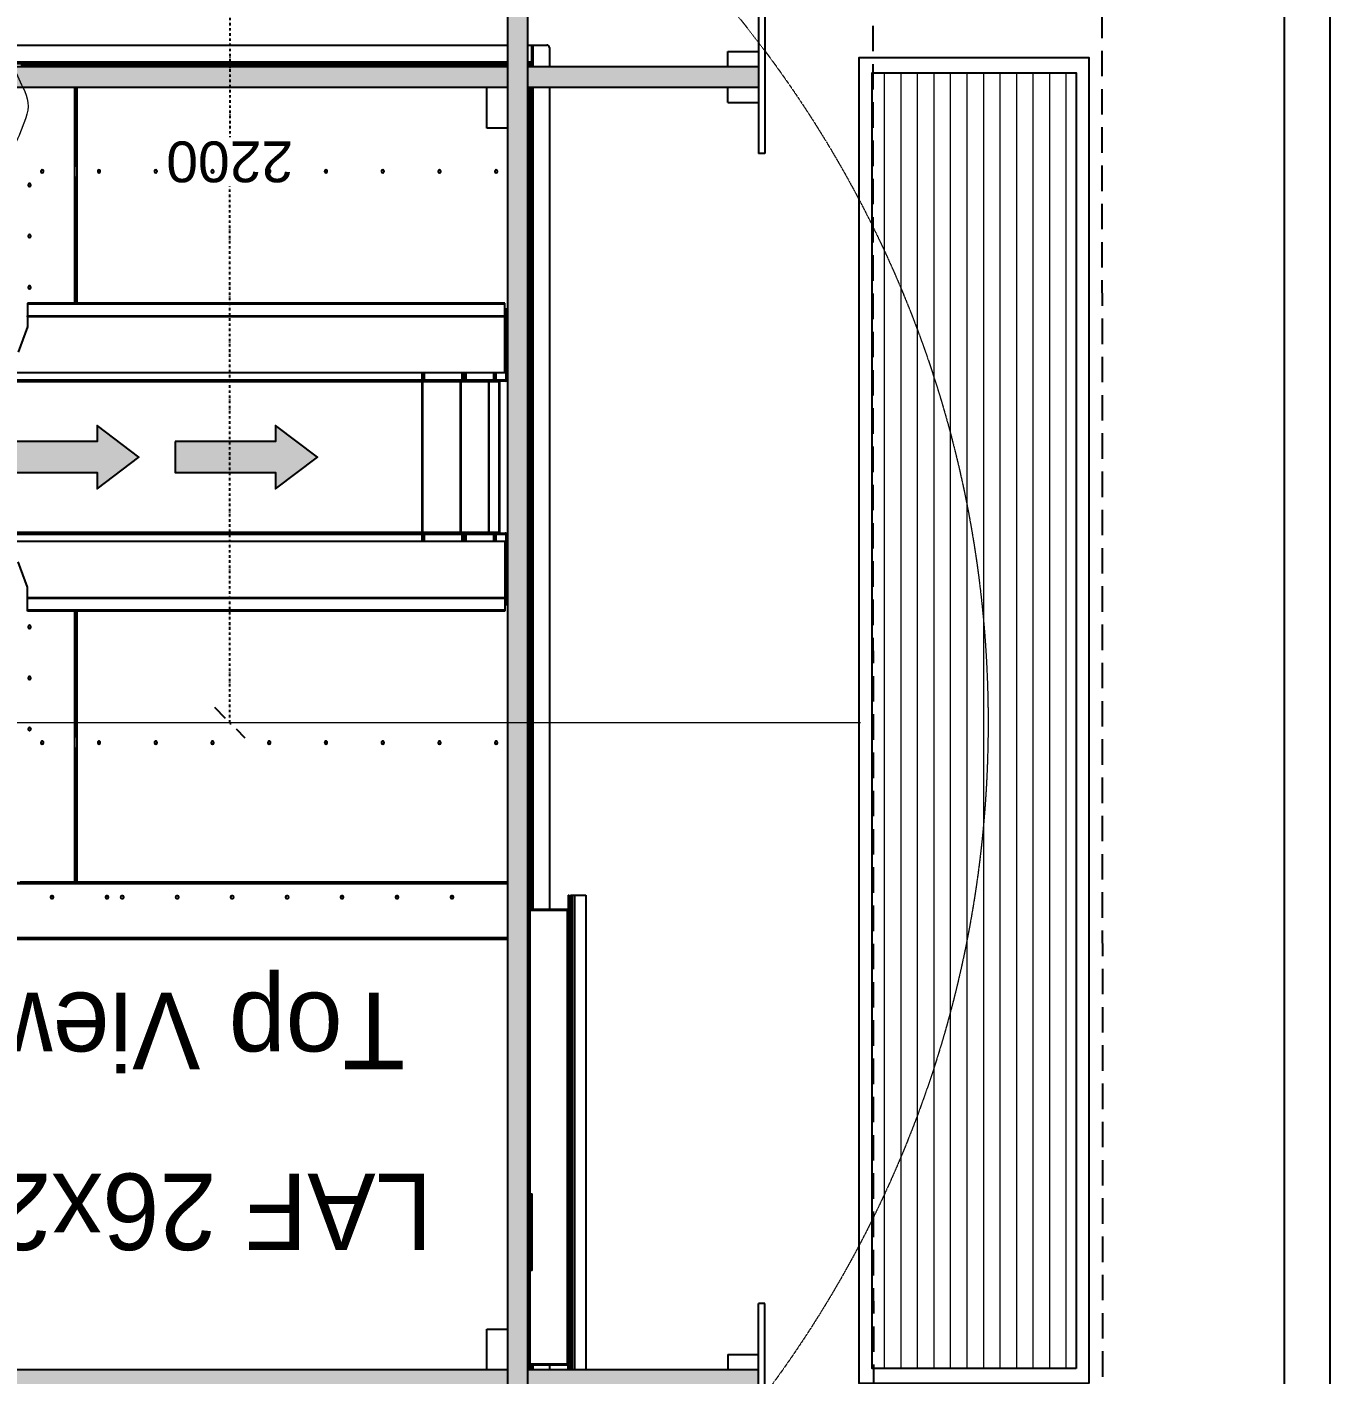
# Model space of a CAD drawing. Header units: millimetres. Extents: x 2822564 to 2991989, y -324396 to -253399.
# Drawn here: x 2863549 to 2866104, y -312256 to -309614 of the extents above; entities that cross this region are included whole.
import ezdxf

# ---------------------------------------------------------------- set-up
doc = ezdxf.new("R2010")
doc.units = ezdxf.units.MM
for name, pattern in [('12017_XPLAN_GROUND$0$HIDDEN', [0.375, 0.25, -0.125]), ('DASHDOT', [1, 0.5, -0.25, 0, -0.25]), ('HIDDEN', [0.375, 0.25, -0.125])]:
    doc.linetypes.add(name, pattern=pattern)
for name, color, linetype, lineweight in [("'new furniture'", 252, 'Continuous', 9), ('ARCHMED-Fur-S', 8, 'Continuous', 9), ('Coustomiz Panel', 160, 'Continuous', 15), ('KATCHIN', 253, '12017_XPLAN_GROUND$0$HIDDEN', 5)]:
    doc.layers.add(name, color=color, linetype=linetype, lineweight=lineweight)
for name, color, linetype in [('AX', 1, 'DASHDOT'), ('CANAL', 2, 'HIDDEN'), ('LAF Detail', 7, 'Continuous'), ('modular obj', 210, 'Continuous'), ('Runner', 30, 'Continuous')]:
    doc.layers.add(name, color=color, linetype=linetype)
doc.styles.add('Annotative', font='arial.ttf')
doc.dimstyles.new('RUNNER saghf', dxfattribs={"dimtxt": 150, "dimasz": 60, "dimexe": 0.18, "dimexo": 0.0625, "dimgap": 0.09, "dimtad": 0, "dimtih": 1, "dimtoh": 1, "dimdec": 4, "dimzin": 0, "dimdsep": 46, "dimtxsty": 'Annotative', "dimblk": 'OBLIQUE', "dimcen": 0.09, "dimclrd": 140, "dimclre": 140, "dimclrt": 230, "dimazin": 0, "dimtfac": 1, "dimtdec": 4, "dimtofl": 0, "dimtmove": 0, "dimatfit": 3, "dimldrblk": 'OBLIQUE', "dimfxl": 1, "dimtolj": 1, "dimtzin": 0, "dimarcsym": 0})

# ---------------------------------------------------------------- blocks, each defined once
blk = doc.blocks.new('N_1210DE-00037-200612191001')
at = {"layer": 'ARCHMED-Fur-S'}
blk.add_line((0.56, 10.85), (0.12, 10.86), dxfattribs=at)
for centre, radius, start, end in [((-9.85, 59.08), 7.79, 101.9043, 136.252), ((-10.67, 64.95), 1.92, 66.212, 114.3796), ((-10.64, 66.08), 1.45, 271.6832, 319.5394), ((-10.3, 65.8), 1, 319.5394, 66.212), ((10.29, 41.23), 34.7, 137.9547, 153.7324), ((-9.89, 59.31), 5.16, 123.5441, 158.4924), ((-9.82, 60.25), 4.46, 100.0254, 130.959), ((-13.76, 60.84), 1, 158.4924, 300.2335), ((-11.16, 56.38), 4.16, 81.4663, 120.2335), ((-10.6, 59.97), 0.53, 337.3304, 83.8286), ((22.44, 61.01), 2.46, 172.9064, 179.7885), ((20.98, 61.02), 1, 179.7885, 240.1179), ((20.99, 61.19), 1, 88.7649, 172.9064), ((15.9, 52.17), 9.2, 5.6872, 60.1179), ((20.93, 58.37), 3.83, 48.8504, 88.7649), ((15.57, 51.39), 12.62, 31.5407, 51.3588), ((63.83, -126.76), 200.09, 112.0809, 113.3241), ((-12.61, 61.36), 2.96, 294.2322, 327.4407), ((2.29, 47.61), 26.18, 12.3938, 23.3615), ((552.98, -349.48), 702.96, 144.71444, 145.42156), ((-13.63, 53.71), 3.72, 118.4203, 169.8089), ((20.8, 55.34), 0.5, 77.6201, 181.3356), ((22.11, 55.37), 1.81, 181.3356, 206.5549), ((20.59, 54.36), 1.5, 23.7398, 77.6201), ((-223.28, 135.68), 221.46, 336.5542, 338.4609), ((-14.18, 41.21), 37.15, 16.4234, 21.0597), ((28.57, 58.72), 7.6, 209.656, 231.7851), ((24.37, 53.22), 0.694, 222.7695, 348.1684), ((51.06, 56.24), 23.4, 187.3964, 196.3415), ((25.7, 53.45), 4.59, 202.1614, 230.2305), ((10.05, 25.54), 43.1, 146.268, 165.4558), ((-3.61, 29.73), 33.22, 34.7863, 37.4268), ((15.46, 42.98), 10, 17.0104, 34.7863), ((38.21, 52.47), 10, 196.3415, 212.0165), ((190.55, -13.65), 219.37, 163.7977, 165.4765), ((-4.69, 36.81), 31.08, 11.5595, 17.0104), ((67.61, 70.86), 44.68, 212.0165, 218.6395), ((-29.75, 44.02), 8.38, 303.8854, 341.4998), ((63.29, 51.92), 38.58, 193.3085, 204.2175), ((-9.28, 11.98), 52.18, 24.591, 36.4206), ((-21.99, 33.85), 10, 165.4558, 176.0959), ((-39.41, 24.4), 19.95, 352.275, 41.2889), ((51.58, 42.59), 24.35, 195.4626, 204.4715), ((-5.76, 32.74), 26.27, 176.0959, 197.8391), ((32.68, 31), 6.11, 334.3085, 26.1285), ((3.86, 23.34), 11.37, 135.2449, 152.1788), ((-0.66, 27.83), 5, 91.3626, 135.2449), ((0.88, -36.92), 69.77, 89.9546, 91.3626), ((-2.66, -36.83), 69.73, 85.6517, 87.0449), ((2.25, 27.71), 5, 41.608, 85.6517), ((32.89, 32.82), 3.49, 185.2074, 247.9309), ((-2.48, 23.51), 11.33, 24.8185, 41.608), ((37.63, 16.36), 16.59, 117.7831, 167.2267), ((2.34, 23), 10.23, 146.4549, 163.7939), ((-0.98, 23.08), 10.19, 13.2251, 30.564), ((261.41, -48.14), 235.96, 161.085, 163.3053), ((0.96, 29.39), 32.07, 188.412, 220.503), ((8.22, 22.56), 16.05, 168.1544, 178.1606), ((-6.87, 22.95), 16.01, 358.8402, 8.8464), ((-11.96, 6.9), 16.7, 75.6507, 117.3916), ((78.58, 19.85), 86.46, 177.8638, 179.4247), ((-77.32, 23.93), 86.46, 357.5755, 359.1362), ((12.41, 6.7), 16.26, 59.3154, 101.6171), ((2.12, 20.62), 10, 179.4247, 215.5949), ((-0.93, 20.7), 10, 321.4049, 357.5755), ((18.42, 17.36), 4.03, 41.3263, 55.482), ((25.82, 22.52), 10, 332.2681, 343.3053), ((-5.25, 38.85), 45.1, 313.9831, 332.2681), ((-70.28, -31.21), 79.04, 34.1299, 35.5949), ((68.66, -34.85), 79.04, 141.4049, 143.1618), ((-0.72, 15.94), 5, 214.1299, 259.4252), ((2.15, 15.07), 4.12, 284.5708, 322.1938), ((0.2, 20.83), 9.97, 259.4252, 269.5695), ((1.01, 20.81), 9.97, 267.4282, 282.6328), ((-5.99, 23.85), 23.2, 221.2473, 263.4196), ((19.12, 13.59), 10, 296.9913, 313.9831), ((4.91, 41.51), 41.32, 275.2234, 296.9913), ((1.82, 69.72), 69.71, 261.3637, 275.6363)]:
    blk.add_arc(centre, radius, start, end, dxfattribs=at)
blk = doc.blocks.new('_Oblique')
at = {"color": 0, "linetype": 'ByBlock', "lineweight": -2}
blk.add_line((-0.5, -0.5), (0.5, 0.5), dxfattribs=at)
blk = doc.blocks.new('*D21')
at = {"color": 140, "lineweight": -2, "ltscale": 10, "transparency": 16777216}
for p, q in [((1609924.9, -562746.7), (1609924.5, -562746.7)), ((1609924.7, -562746.7), (1609924.7, -563805.7)), ((1609924.7, -564946.7), (1609924.7, -563887.6)), ((1609924.9, -564946.7), (1609924.5, -564946.7))]:
    blk.add_line(p, q, dxfattribs=at)
at = {"layer": 'Defpoints', "color": 0, "ltscale": 10, "transparency": 16777216}
for p in [(1610637.8, -562746.7, 0), (1609924.7, -564946.7), (1610637.9, -564946.7, 0)]:
    blk.add_point(p, dxfattribs=at)
at = {"color": 140, "lineweight": -2, "ltscale": 10, "transparency": 16777216, "xscale": 60, "yscale": 60, "zscale": 60}
for p, rotation in [((1609924.7, -562746.7), 90), ((1609924.7, -564946.7), 270)]:
    blk.add_blockref('_Oblique', p, dxfattribs=dict(at, rotation=rotation))
at = {"color": 230, "ltscale": 10, "transparency": 16777216, "insert": (1609924.7, -563846.7), "char_height": 80, "attachment_point": 5, "style": 'Annotative', "bg_fill": 3, "box_fill_scale": 1.1, "bg_fill_color": 256, "bg_fill_true_color": 13158600, "bg_fill_transparency": 0}
blk.add_mtext('\\A1;2200', dxfattribs=at)
blk = doc.blocks.new('Dariche Hava')
at = {"layer": 'Coustomiz Panel', "ltscale": 10}
h = blk.add_hatch(dxfattribs=at)
h.set_pattern_fill('ANSI31', color=3, scale=10.2, angle=45)
h.paths.add_polyline_path([(2099493.3, -346374.7), (2099093.3, -346374.7), (2099093.3, -348914.7), (2099493.3, -348914.7)])
at = {"layer": 'modular obj', "color": 240, "ltscale": 10, "true_color": 0xed1f24}
for points in [[(2099518.3, -346344.7), (2099068.3, -346344.7), (2099068.3, -348944.7), (2099518.3, -348944.7)], [(2099493.3, -346374.7), (2099093.3, -346374.7), (2099093.3, -348914.7), (2099493.3, -348914.7)]]:
    blk.add_lwpolyline(points, close=True, dxfattribs=at)
blk = doc.blocks.new('LAF')
at = {"ltscale": 10}
h = blk.add_hatch(color=150, dxfattribs=at)
h.dxf.hatch_style = 1
h.paths.add_polyline_path([(-273.8, 804.9), (-273.8, 866.2), (-470.8, 866.2), (-470.8, 897.7), (-552.7, 835.6), (-470.8, 773.4), (-470.8, 804.9)])
h.paths.add_polyline_path([(76.2, 804.9), (76.2, 866.2), (-120.8, 866.2), (-120.8, 897.7), (-202.7, 835.6), (-120.8, 773.4), (-120.8, 804.9)])
h.paths.add_polyline_path([(563, -606.2), (501.8, -606.2), (501.8, -803.2), (470.3, -803.2), (532.4, -885.2), (594.5, -803.2), (563, -803.2)])
h.paths.add_polyline_path([(563, -256.2), (501.8, -256.2), (501.8, -453.2), (470.3, -453.2), (532.4, -535.2), (594.5, -453.2), (563, -453.2)])
h.paths.add_polyline_path([(1174.1, 730.8), (1174.1, 792.1), (977.1, 792.1), (977.1, 823.6), (895.2, 761.4), (977.1, 699.3), (977.1, 730.8)])
h.paths.add_polyline_path([(1611.2, 730.8), (1611.2, 792.1), (1414.2, 792.1), (1414.2, 823.6), (1332.3, 761.4), (1414.2, 699.3), (1414.2, 730.8)])
at = {"layer": 'LAF Detail'}
h = blk.add_hatch(color=1, dxfattribs=at)
h.dxf.hatch_style = 1
h.paths.add_polyline_path([(1750, 1297.5), (-1750, 1297.5), (-1750, 1257.5), (1750, 1257.5)])
h.paths.add_polyline_path([(-1257.5, 1750), (-1297.5, 1750), (-1297.5, 1297.5), (-1257.5, 1297.5)])
h.paths.add_polyline_path([(1297.5, 1750), (1257.5, 1750), (1257.5, 1297.5), (1297.5, 1297.5)])
h.paths.add_polyline_path([(1297.5, -1297.5), (1257.5, -1297.5), (1257.5, -1750), (1297.5, -1750)])
h.paths.add_polyline_path([(1750, -1257.5), (-1750, -1257.5), (-1750, -1297.5), (1750, -1297.5)])
h.paths.add_polyline_path([(-1257.5, -1297.5), (-1297.5, -1297.5), (-1297.5, -1750), (-1257.5, -1750)])
h.paths.add_polyline_path([(2764.7, 1882.3), (2614.7, 1882.3), (2614.7, 1842.3), (2068.7, 1842.3), (2068.7, 1882.3), (1918.7, 1882.3), (1918.7, 567.3), (2068.7, 567.3), (2068.7, 604.8), (2183, 604.8), (2183, 609.8), (2063, 609.8), (2063, 637.3), (2183, 637.3), (2183, 607.3), (2614.7, 607.3), (2614.7, 567.3), (2764.7, 567.3)])
h.paths.add_polyline_path([(1958.7, 1802.3), (2724.7, 1802.3), (2724.7, 913.3), (2183, 913.3), (2183, 883.3), (2063, 883.3), (2063, 913.3), (1958.7, 913.3)], flags=16)
h.paths.add_polyline_path([(1958.9, 1526.8, 1), (1964, 1526.8, 1)], flags=0)
h.paths.add_polyline_path([(1958.9, 1314.6, 1), (1964, 1314.6, 1)], flags=0)
h.paths.add_polyline_path([(2151, 1529.4), (2152, 1529.4, -1), (2152, 1524.2), (2151, 1524.2, -1)], flags=0)
h.paths.add_polyline_path([(2148.9, 1526.8, -1), (2154, 1526.8, -1)], flags=0)
h.paths.add_polyline_path([(2151, 1317.2), (2152, 1317.2, -1), (2152, 1312), (2151, 1312, -1)], flags=0)
h.paths.add_polyline_path([(2154, 1314.6, -1), (2148.9, 1314.6, -1)], flags=0)
h.paths.add_polyline_path([(2000, 1717.6), (2001.5, 1718.9, -1), (2004.9, 1715), (2003.4, 1713.7, -1)], flags=0)
h.paths.add_polyline_path([(2257.9, 1477.7), (2257.9, 1478.7, -1), (2263.1, 1478.7), (2263.1, 1477.7, -1)], flags=0)
h.paths.add_polyline_path([(2257.9, 1363.7, -1), (2263.1, 1363.7), (2263.1, 1362.7, -1), (2257.9, 1362.7)], flags=0)
h.paths.add_polyline_path([(2562.4, 1106.3), (2724.7, 1249.4), (2724.7, 1249.7), (2562.1, 1106.3)], flags=0)
h.paths.add_polyline_path([(2556.8, 1105.2), (2557, 1105.2), (2557.2, 1105.3, 0.093249)], flags=0)
h.paths.add_polyline_path([(2308.7, 1100.3), (2551.5, 1100.3), (2555.3, 1103.7), (2555.3, 1104.3, -0.414214), (2557.3, 1106.3), (2557.3, 1105.2, 0.12943), (2555.3, 1104.3), (2555.3, 1100.4), (2552.5, 1097.8), (2544.7, 1097.8), (2544.7, 1096.6), (2326.7, 1096.6), (2307.7, 1096.6, 0.414214), (2306.5, 1095.3), (2306.5, 1036.7, 0.080761), (2306.5, 1036.3), (2306.5, 1036.3), (2330.5, 914.1), (2357.5, 914.1), (2544.1, 914.1), (2544.1, 913.8), (2544.1, 913.3), (2543.7, 913.3), (2419.6, 913.8), (2366, 913.8), (2357.6, 914.1), (2357.6, 913.3), (2357.5, 913.3), (2357.5, 914.1), (2327.5, 914.1), (2303.5, 1036.3), (1958.7, 1036.3), (1958.7, 1036.9), (2303, 1036.9), (2303, 1096.6), (2326.5, 1096.6), (2326.5, 1097.8), (2308.7, 1097.8)], flags=0)
h.paths.add_polyline_path([(2305.2, 1036.7, 0.09518), (2305.4, 1035.8, 0.113938), (2303.6, 1035.9), (2305.2, 1036.1)], flags=0)
h.paths.add_polyline_path([(2257.9, 1592.7), (2257.9, 1593.7, -1), (2263.1, 1593.7), (2263.1, 1592.7, -1)], flags=0)
h.paths.add_polyline_path([(2058.1, 1768.8), (2059.6, 1770.2, -1), (2063, 1766.3), (2061.5, 1764.9, -1)], flags=0)
h.paths.add_polyline_path([(2263.1, 1248.7), (2263.1, 1247.7, -1), (2257.9, 1247.7), (2257.9, 1248.7, -1)], flags=0)
h.paths.add_polyline_path([(2444, 1411.7, 0.956183), (2444, 1429.7, -0.066402)], flags=0)
h.paths.add_polyline_path([(2426.8, 1429.7), (2427.6, 1429.7, 0.022091), (2426.8, 1429.7, 11.266721), (2426.8, 1411.7), (2427.6, 1411.7, -0.022091), (2426.8, 1411.7, -11.266721)], flags=0)
h.paths.add_polyline_path([(2426.6, 1420.7, -1), (2326.6, 1420.7, -1)], flags=0)
h.paths.add_polyline_path([(2339.5, 1461.4, -1), (2332.5, 1461.4, -1)], flags=0)
h.paths.add_polyline_path([(2338.5, 1461.4, -1), (2333.5, 1461.4, -1)], flags=0)
h.paths.add_polyline_path([(2339.5, 1380, -1), (2332.5, 1380, -1)], flags=0)
h.paths.add_polyline_path([(2338.5, 1380, -1), (2333.5, 1380, -1)], flags=0)
h.paths.add_polyline_path([(2341, 1529.4), (2342, 1529.4, -1), (2342, 1524.2), (2341, 1524.2, -1)], flags=0)
h.paths.add_polyline_path([(2344, 1526.8, -1), (2338.9, 1526.8, -1)], flags=0)
h.paths.add_polyline_path([(2257.9, 1692.7), (2257.9, 1693.7, -1), (2263.1, 1693.7), (2263.1, 1692.7, -1)], flags=0)
h.paths.add_polyline_path([(2341, 1317.2), (2342, 1317.2, -1), (2342, 1312), (2341, 1312, -1)], flags=0)
h.paths.add_polyline_path([(2344, 1314.6, -1), (2338.9, 1314.6, -1)], flags=0)
h.paths.add_polyline_path([(1948.7, 1862.3, -1), (1962.7, 1862.3, -1)], flags=16)
h.paths.add_polyline_path([(2263.1, 1133.7), (2263.1, 1132.7, -1), (2257.9, 1132.7), (2257.9, 1133.7, -1)], flags=0)
h.paths.add_polyline_path([(2420.8, 1461.4, -1), (2413.8, 1461.4, -1)], flags=0)
h.paths.add_polyline_path([(2419.8, 1461.4, -1), (2414.8, 1461.4, -1)], flags=0)
h.paths.add_polyline_path([(2420.8, 1380, -1), (2413.8, 1380, -1)], flags=0)
h.paths.add_polyline_path([(2419.8, 1380, -1), (2414.8, 1380, -1)], flags=0)
h.paths.add_polyline_path([(2257.9, 1792.7), (2257.9, 1793.7, -1), (2263.1, 1793.7), (2263.1, 1792.7, -1)], flags=0)
h.paths.add_polyline_path([(2551.5, 1100.3, 0.016832), (2552, 1099.1), (2552.1, 1099.1), (2551.9, 1099.1), (2551.9, 1099), (2552, 1099, -0.00829)], flags=0)
h.paths.add_polyline_path([(2327.4, 1109.9), (2329.4, 1109.9, -1), (2329.4, 1104.7), (2327.4, 1104.7, -1)], flags=0)
h.paths.add_polyline_path([(2490.2, 1477.7), (2490.2, 1478.7, -1), (2495.4, 1478.7), (2495.4, 1477.7, -1)], flags=0)
h.paths.add_polyline_path([(2490.2, 1363.7, -1), (2495.4, 1363.7), (2495.4, 1362.7, -1), (2490.2, 1362.7)], flags=0)
h.paths.add_polyline_path([(2394, 1109.9), (2396, 1109.9, -1), (2396, 1104.7), (2394, 1104.7, -1)], flags=0)
h.paths.add_polyline_path([(1958.7, 873.3), (2310.7, 873.3), (2310.7, 647.3), (1958.7, 647.3)], flags=16)
h.paths.add_polyline_path([(2490.2, 1592.7), (2490.2, 1593.7, -1), (2495.4, 1593.7), (2495.4, 1592.7, -1)], flags=0)
h.paths.add_polyline_path([(2490.2, 1248.7, -1), (2495.4, 1248.7), (2495.4, 1247.7, -1), (2490.2, 1247.7)], flags=0)
h.paths.add_polyline_path([(2531, 1529.4), (2532, 1529.4, -1), (2532, 1524.2), (2531, 1524.2, -1)], flags=0)
h.paths.add_polyline_path([(2534, 1526.8, -1), (2528.9, 1526.8, -1)], flags=0)
h.paths.add_polyline_path([(2531, 1317.2), (2532, 1317.2, -1), (2532, 1312), (2531, 1312, -1)], flags=0)
h.paths.add_polyline_path([(2534, 1314.6, -1), (2528.9, 1314.6, -1)], flags=0)
h.paths.add_polyline_path([(2490.2, 1692.7), (2490.2, 1693.7, -1), (2495.4, 1693.7), (2495.4, 1692.7, -1)], flags=0)
h.paths.add_polyline_path([(2460.7, 1109.9), (2462.7, 1109.9, -1), (2462.7, 1104.7), (2460.7, 1104.7, -1)], flags=0)
h.paths.add_polyline_path([(2495.4, 1133.7), (2495.4, 1132.7, -1), (2490.2, 1132.7), (2490.2, 1133.7, -1)], flags=0)
h.paths.add_polyline_path([(2490.2, 1792.7), (2490.2, 1793.7, -1), (2495.4, 1793.7), (2495.4, 1792.7, -1)], flags=0)
h.paths.add_polyline_path([(2527.4, 1109.9), (2529.4, 1109.9, -1), (2529.4, 1104.7), (2527.4, 1104.7, -1)], flags=0)
h.paths.add_polyline_path([(2322.7, 860.3), (2350.7, 860.3), (2350.7, 873.3), (2724.7, 873.3), (2724.7, 647.3), (2350.7, 647.3), (2350.7, 660.3), (2322.7, 660.3, -0.414214), (2320.7, 662.3), (2320.7, 858.3, -0.414214)], flags=16)
h.paths.add_polyline_path([(2561.8, 1122.2), (2563.3, 1123.5, -1), (2566.7, 1119.6), (2565.2, 1118.3, -1)], flags=0)
h.paths.add_polyline_path([(2353.8, 820.3), (2353.8, 860.3), (2353.7, 820.3)], flags=0)
h.paths.add_polyline_path([(2578.9, 1095.3, -1), (2573.8, 1095.3, -1)], flags=0)
h.paths.add_polyline_path([(2619.9, 1173.4), (2621.4, 1174.7, -1), (2624.8, 1170.8), (2623.3, 1169.5, -1)], flags=0)
h.paths.add_polyline_path([(2392.3, 858.8), (2392.3, 662.3), (2392.2, 661.9), (2392, 660.7), (2391.5, 660.5), (2391.7, 660.7), (2391.9, 660.9), (2392, 661.2), (2392.2, 661.6), (2392.2, 661.9), (2392.3, 662.3), (2392.3, 858.3), (2392.2, 858.7), (2392, 859.9), (2391.8, 860)], flags=0)
h.paths.add_polyline_path([(2383.4, 818.3), (2383.2, 818.3), (2383.2, 702.3), (2383.2, 701.9), (2383, 700.7), (2382.1, 700.3), (2381.9, 700.3), (2382.2, 700.4), (2382.4, 700.5), (2382.6, 700.7), (2382.8, 700.9), (2383, 701.2), (2383.1, 701.6), (2383.2, 701.9), (2383.2, 702.3), (2383.2, 818.3), (2383.2, 818.7), (2383, 819.9), (2382.8, 820)], flags=0)
h.paths.add_polyline_path([(2623.3, 1770.2), (2624.8, 1768.8, -1), (2621.4, 1764.9), (2619.9, 1766.3, -1)], flags=0)
h.paths.add_polyline_path([(2678, 1224.6), (2679.5, 1225.9, -1), (2682.9, 1222), (2681.4, 1220.7, -1)], flags=0)
h.paths.add_polyline_path([(2721, 1529.4), (2722, 1529.4, -1), (2722, 1524.2), (2721, 1524.2, -1)], flags=0)
h.paths.add_polyline_path([(2724, 1526.8, -1), (2718.9, 1526.8, -1)], flags=0)
h.paths.add_polyline_path([(2721, 1317.2), (2722, 1317.2, -1), (2722, 1312), (2721, 1312, -1)], flags=0)
h.paths.add_polyline_path([(2724, 1314.6, -1), (2718.9, 1314.6, -1)], flags=0)
h.paths.add_polyline_path([(2681.4, 1718.9), (2682.9, 1717.6, -1), (2679.5, 1713.7), (2678, 1715, -1)], flags=0)
h.paths.add_polyline_path([(2665.4, 1096), (2667.3, 1092.8, 0.483498), (2670.4, 1095.3, 0.867202)], flags=0)
h.paths.add_polyline_path([(1962.7, 587.3, -1), (1948.7, 587.3, -1)], flags=16)
h.paths.add_polyline_path([(2537.3, 819.3), (2537.3, 818.3, -1), (2532.1, 818.3), (2532.1, 819.3, -1)], flags=0)
h.paths.add_polyline_path([(2537.3, 818.8, -1), (2532.2, 818.8, -1)], flags=0)
h.paths.add_polyline_path([(2720.7, 1862.3, -1), (2734.7, 1862.3, -1)], flags=16)
h.paths.add_polyline_path([(2537.3, 761.1), (2537.3, 760.1, -1), (2532.1, 760.1), (2532.1, 761.1, -1)], flags=0)
h.paths.add_polyline_path([(2537.3, 760.6, -1), (2532.2, 760.6, -1)], flags=0)
h.paths.add_polyline_path([(2537.3, 702.8), (2537.3, 701.8, -1), (2532.1, 701.8), (2532.1, 702.8, -1)], flags=0)
h.paths.add_polyline_path([(2537.3, 702.3, -1), (2532.2, 702.3, -1)], flags=0)
h.paths.add_polyline_path([(2734.7, 587.3, -1), (2720.7, 587.3, -1)], flags=16)
h.paths.add_polyline_path([(1297.5, 1257.5), (1257.5, 1257.5), (1257.5, -1257.5), (1297.5, -1257.5)])
h.paths.add_polyline_path([(-1257.5, 1257.5), (-1297.5, 1257.5), (-1297.5, -1257.5), (-1257.5, -1257.5)])
at = {"ltscale": 10}
for points in [[(563, -256.2), (501.8, -256.2), (501.8, -453.2), (470.3, -453.2), (532.4, -535.2), (594.5, -453.2), (563, -453.2)], [(563, -606.2), (501.8, -606.2), (501.8, -803.2), (470.3, -803.2), (532.4, -885.2), (594.5, -803.2), (563, -803.2)]]:
    blk.add_lwpolyline(points, close=True, dxfattribs=at)
at = {"layer": 'LAF Detail', "color": 3, "linetype": 'Continuous', "lineweight": 25}
for p, q in [((-1257.5, -1257.5), (-1257.5, 1257.5)), ((1257.5, 1257.5), (1257.5, -1257.5)), ((1297.5, -1257.5), (1297.5, 1257.5)), ((1307.5, 610.6), (1307.5, -1257.5)), ((1340.1, 610.6), (1340.1, -1257.5)), ((-413.4, -1257.5), (-413.4, 302.6)), ((-411.4, -1257.5), (-411.4, 300.6)), ((-409.4, 302.6), (-409.4, -1257.5)), ((-304.6, -1257.5), (-304.6, 302.6)), ((-302.6, -1257.5), (-302.6, 300.6)), ((1304, -87.8), (1304, -912.2)), ((1305.1, -87.8), (1305.1, -912.2)), ((1306.4, -87.8), (1306.4, -912.2)), ((367.4, -160.5), (367.4, -1092.1)), ((381.4, -160.5), (381.4, -1090.3)), ((383.4, -160.5), (383.4, -1090.3)), ((384.4, -1241.5), (384.4, -160.5)), ((680.4, -160.5), (680.4, -1241.5)), ((681.4, -1090.3), (681.4, -160.6)), ((683.4, -1090.3), (683.4, -160.5)), ((697.4, -1092.1), (697.4, -160.5)), ((-300.6, -302.6), (-300.6, -1257.5)), ((230.4, -1252.5), (230.4, -316.7)), ((230.4, -316.7), (277, -316.7)), ((231.4, -1252.5), (231.4, -316.7)), ((232.4, -1252.5), (232.4, -316.7)), ((255.4, -316.7), (255.4, -1252.5)), ((256.4, -1252.5), (256.4, -316.7)), ((256.8, -316.7), (256.8, -1252.5)), ((277, -316.7), (326.9, -298.7)), ((787.8, -316.7), (737.8, -298.7)), ((834.4, -316.7), (787.8, -316.7)), ((808, -316.7), (808, -1252.5)), ((808.4, -1252.5), (808.4, -316.7)), ((809.4, -316.7), (809.4, -1252.5)), ((832.4, -1252.5), (832.4, -316.7)), ((833.4, -1252.5), (833.4, -316.7)), ((834.4, -1252.5), (834.4, -316.7)), ((1299.4, -304.6), (1299.4, -1257.5)), ((1300.4, -303.7), (1300.4, -1257.5)), ((1301.4, -303.7), (1301.4, -1257.5)), ((1302.4, -1257.5), (1302.4, -303.7)), ((1303.4, -912.2), (1303.4, -303.9)), ((-27.1, -343.1), (-28.1, -343.1)), ((-0.6, -318.1), (-1.6, -318.1)), ((-1.6, -323.2), (-0.6, -323.2)), ((99.7, -318.1), (98.7, -318.1)), ((98.7, -323.2), (99.7, -323.2)), ((199.9, -318.1), (198.9, -318.1)), ((198.9, -323.2), (199.9, -323.2)), ((256.8, -328.7), (256.4, -328.7)), ((808, -328.7), (808.4, -328.7)), ((865.8, -318.1), (864.8, -318.1)), ((864.8, -323.2), (865.8, -323.2)), ((966.1, -318.1), (965.1, -318.1)), ((965.1, -323.2), (966.1, -323.2)), ((1066.4, -318.1), (1065.4, -318.1)), ((1065.4, -323.2), (1066.4, -323.2)), ((1092.9, -343.1), (1091.9, -343.1)), ((-333.2, -364.1), (-333.2, -365.1)), ((-328.1, -365.1), (-328.1, -364.1)), ((-28.1, -348.2), (-27.1, -348.2)), ((1091.9, -348.2), (1092.9, -348.2)), ((-302.6, -409.4), (230.4, -409.4)), ((-302.6, -411.4), (-301.6, -411.4)), ((230.4, -413.4), (-302.6, -413.4)), ((-301.6, -413.4), (-301.6, -409.4)), ((-36.9, -411.4), (-300.6, -411.4)), ((-36.9, -411.2), (-36.9, -411.6)), ((-18.3, -411.2), (-18.3, -411.6)), ((230.4, -411.4), (-17, -411.4)), ((834.4, -409.4), (1257.5, -409.4)), ((1081.8, -411.4), (834.4, -411.4)), ((1257.5, -413.4), (834.4, -413.4)), ((1083.1, -411.6), (1083.1, -411.2)), ((1101.7, -411.6), (1101.7, -411.2)), ((1257.5, -411.4), (1101.7, -411.4)), ((1297.5, -411.4), (1299.4, -411.4)), ((1300.4, -409.4), (1299.4, -409.4)), ((1299.4, -413.4), (1300.4, -413.4)), ((1300.4, -411.4), (1301.4, -411.4)), ((-333.2, -471.9), (-333.2, -472.9)), ((-328.1, -472.9), (-328.1, -471.9)), ((-27.1, -454.3), (-28.1, -454.3)), ((-28.1, -459.4), (-27.1, -459.4)), ((1092.9, -454.3), (1091.9, -454.3)), ((1091.9, -459.4), (1092.9, -459.4)), ((-333.2, -501.9), (-333.2, -502.9)), ((-328.1, -502.9), (-328.1, -501.9)), ((-27.1, -565.6), (-28.1, -565.6)), ((-28.1, -570.7), (-27.1, -570.7)), ((1092.9, -565.6), (1091.9, -565.6)), ((1091.9, -570.7), (1092.9, -570.7)), ((-333.2, -609.7), (-333.2, -610.7)), ((-328.1, -610.7), (-328.1, -609.7)), ((-27.1, -676.8), (-28.1, -676.8)), ((-28.1, -681.9), (-27.1, -681.9)), ((1092.9, -676.8), (1091.9, -676.8)), ((1091.9, -681.9), (1092.9, -681.9)), ((-333.2, -717.4), (-333.2, -718.4)), ((-328.1, -718.4), (-328.1, -717.4)), ((-27.1, -788.1), (-28.1, -788.1)), ((1092.9, -788.1), (1091.9, -788.1)), ((-28.1, -793.2), (-27.1, -793.2)), ((1091.9, -793.2), (1092.9, -793.2)), ((-333.2, -825.2), (-333.2, -826.2)), ((-328.1, -826.2), (-328.1, -825.2)), ((-27.1, -899.3), (-28.1, -899.3)), ((-28.1, -904.4), (-27.1, -904.4)), ((1092.9, -899.3), (1091.9, -899.3)), ((1091.9, -904.4), (1092.9, -904.4)), ((1302.4, -912.2), (1306.4, -912.2)), ((1306.4, -914.1), (1302.4, -914.1)), ((1306.4, -1062.2), (1306.4, -912.2)), ((-333.2, -933), (-333.2, -934)), ((-328.1, -934), (-328.1, -933)), ((1302.4, -953.4), (1306.4, -953.4)), ((1302.4, -962.3), (1306.4, -962.3)), ((1306.4, -968.3), (1302.4, -968.3)), ((-27.1, -1010.6), (-28.1, -1010.6)), ((-28.1, -1015.7), (-27.1, -1015.7)), ((1092.9, -1010.6), (1091.9, -1010.6)), ((1091.9, -1015.7), (1092.9, -1015.7)), ((1302.4, -1006.2), (1306.4, -1006.2)), ((1306.4, -1012.2), (1302.4, -1012.2)), ((1302.4, -1021.1), (1306.4, -1021.1)), ((-333.2, -1040.8), (-333.2, -1041.8)), ((-328.1, -1041.8), (-328.1, -1040.8)), ((1302.4, -1060.4), (1306.4, -1060.4)), ((1306.4, -1062.2), (1302.4, -1062.2)), ((1303.4, -1257.5), (1303.4, -1062.2)), ((1304, -1062.2), (1304, -1257.5)), ((1305.1, -1062.2), (1305.1, -1257.5)), ((1306.4, -1062.2), (1306.4, -1257.5)), ((367.4, -1090.3), (697.4, -1090.3)), ((380.4, -1092.1), (367.4, -1092.1)), ((380.4, -1092.3), (367.4, -1092.3)), ((367.4, -1092.3), (367.4, -1255.5)), ((380.4, -1092.5), (367.4, -1092.5)), ((381.4, -1094.2), (367.4, -1094.2)), ((381.4, -1094.5), (367.4, -1094.5)), ((380.4, -1090.3), (380.4, -1092.1)), ((380.4, -1092.3), (380.4, -1094.2)), ((381.2, -1092.2), (381.2, -1092.1)), ((381.4, -1094.2), (381.4, -1169.1)), ((382.4, -1090.3), (382.4, -1094)), ((383.4, -1091.1), (382.4, -1091.1)), ((382.4, -1094), (383.4, -1094)), ((383.4, -1091.1), (383.4, -1255.5)), ((383.8, -1090.3), (383.8, -1090.6)), ((680.4, -1090.9), (384.4, -1090.9)), ((681, -1090.6), (681, -1090.3)), ((681.4, -1091.1), (682.4, -1091.1)), ((681.4, -1255.5), (681.4, -1091.1)), ((682.4, -1094), (681.4, -1094)), ((682.4, -1090.3), (682.4, -1094)), ((697.4, -1094.2), (683.4, -1094.2)), ((683.4, -1169.1), (683.4, -1094.2)), ((697.4, -1094.5), (683.4, -1094.5)), ((683.6, -1092.2), (683.6, -1092.1)), ((684.4, -1090.3), (684.4, -1092.1)), ((684.4, -1092.1), (697.4, -1092.1)), ((684.4, -1092.3), (697.4, -1092.3)), ((684.4, -1092.3), (684.4, -1094.2)), ((684.4, -1092.5), (697.4, -1092.5)), ((697.4, -1255.5), (697.4, -1092.3)), ((-27.1, -1121.8), (-28.1, -1121.8)), ((-28.1, -1126.9), (-27.1, -1126.9)), ((1092.9, -1121.8), (1091.9, -1121.8)), ((1091.9, -1126.9), (1092.9, -1126.9)), ((-333.2, -1148.5), (-333.2, -1149.5)), ((-328.1, -1149.5), (-328.1, -1148.5)), ((367.4, -1169.1), (381.4, -1169.1)), ((380.4, -1172.4), (367.4, -1172.4)), ((380.4, -1173), (367.4, -1173)), ((381.4, -1175.6), (367.4, -1175.6)), ((381.4, -1176.3), (367.4, -1176.3)), ((380.4, -1169.1), (380.4, -1175.6)), ((381.4, -1175.6), (381.4, -1230.8)), ((382.4, -1169), (382.4, -1174.9)), ((382.4, -1174.9), (383.4, -1174.9)), ((384.4, -1165.5), (680.4, -1165.5)), ((680.4, -1166.4), (384.4, -1166.4)), ((682.4, -1174.9), (681.4, -1174.9)), ((682.4, -1169), (682.4, -1174.9)), ((683.4, -1169.1), (697.4, -1169.1)), ((683.4, -1230.8), (683.4, -1175.6)), ((697.4, -1175.6), (683.4, -1175.6)), ((697.4, -1176.3), (683.4, -1176.3)), ((684.4, -1169.1), (684.4, -1175.6)), ((684.4, -1172.4), (697.4, -1172.4)), ((684.4, -1173), (697.4, -1173)), ((-1257.5, -1217.5), (-1177.5, -1217.5)), ((-1177.5, -1217.5), (-1177.5, -1257.5)), ((-27.1, -1233.1), (-28.1, -1233.1)), ((-28.1, -1238.2), (-27.1, -1238.2)), ((256.4, -1240.5), (256.8, -1240.5)), ((367.4, -1230.8), (381.4, -1230.8)), ((380.4, -1232.7), (367.4, -1232.7)), ((380.4, -1233), (367.4, -1233)), ((381.4, -1234), (367.4, -1234)), ((381.4, -1234.9), (367.4, -1234.9)), ((380.4, -1230.8), (380.4, -1234)), ((381.4, -1234), (381.4, -1255.5)), ((382.4, -1230.6), (382.4, -1233)), ((382.4, -1233), (383.4, -1233)), ((384.4, -1220.9), (680.4, -1220.9)), ((680.4, -1221.4), (384.4, -1221.4)), ((682.4, -1233), (681.4, -1233)), ((682.4, -1230.6), (682.4, -1233)), ((683.4, -1230.8), (697.4, -1230.8)), ((683.4, -1255.5), (683.4, -1234)), ((697.4, -1234), (683.4, -1234)), ((697.4, -1234.9), (683.4, -1234.9)), ((684.4, -1230.8), (684.4, -1234)), ((684.4, -1232.7), (697.4, -1232.7)), ((684.4, -1233), (697.4, -1233)), ((808.4, -1240.5), (808, -1240.5)), ((1092.9, -1233.1), (1091.9, -1233.1)), ((1091.9, -1238.2), (1092.9, -1238.2)), ((1177.5, -1257.5), (1177.5, -1217.5)), ((1177.5, -1217.5), (1257.5, -1217.5)), ((367.4, -1252.5), (230.4, -1252.5)), ((367.4, -1253.5), (242.4, -1253.5)), ((242.4, -1255.5), (242.4, -1253.5)), ((367.4, -1254.5), (242.4, -1254.5)), ((381.4, -1255.5), (242.4, -1255.5)), ((245.5, -1254.5), (245.5, -1253.5)), ((245.7, -1255.5), (245.7, -1254.5)), ((259.4, -1257.5), (259.4, -1255.5)), ((366.6, -1255.5), (366.6, -1254.5)), ((367.3, -1253.5), (367.3, -1254.5)), ((367.4, -1254.9), (381.4, -1254.9)), ((382.4, -1255.2), (382.4, -1255.5)), ((382.4, -1255.5), (383.4, -1255.5)), ((383.3, -1253.5), (383.4, -1253.5)), ((383.4, -1242.5), (681.4, -1242.5)), ((384.4, -1241.4), (680.4, -1241.4)), ((680.4, -1241.5), (384.4, -1241.5)), ((681.4, -1253.5), (681.4, -1253.5)), ((681.4, -1255.5), (682.4, -1255.5)), ((682.4, -1255.5), (682.4, -1255.2)), ((683.4, -1254.9), (697.4, -1254.9)), ((822.4, -1255.5), (683.4, -1255.5)), ((697.4, -1252.5), (834.4, -1252.5)), ((697.4, -1253.5), (822.4, -1253.5)), ((697.4, -1253.5), (697.4, -1254.5)), ((697.4, -1254.5), (822.4, -1254.5)), ((698.2, -1255.5), (698.2, -1254.5)), ((805.4, -1255.5), (805.4, -1257.5)), ((819.1, -1255.5), (819.1, -1254.5)), ((819.2, -1254.5), (819.2, -1253.5)), ((822.4, -1255.5), (822.4, -1253.5)), ((-304.6, -1299.4), (-1257.5, -1299.4)), ((-303.7, -1300.4), (-1257.5, -1300.4)), ((-303.7, -1301.4), (-1257.5, -1301.4)), ((-1257.5, -1302.4), (-303.7, -1302.4)), ((-1257.5, -1303.4), (-1247.9, -1303.4)), ((-1247.9, -1304), (-1257.5, -1304)), ((-1247.9, -1305.1), (-1257.5, -1305.1)), ((-1247.9, -1306.4), (-1257.5, -1306.4)), ((-1247.9, -1307.5), (-1257.5, -1307.5)), ((-1247.9, -1375.4), (-1247.9, -1302.4)), ((-1246.4, -1378.4), (-1246.4, -1302.4)), ((-1062.2, -1306.4), (-1062.2, -1302.4)), ((-1062.2, -1306.4), (-912.2, -1306.4)), ((-1060.4, -1302.4), (-1060.4, -1306.4)), ((-1021.1, -1302.4), (-1021.1, -1306.4)), ((-1012.2, -1306.4), (-1012.2, -1302.4)), ((-1006.2, -1302.4), (-1006.2, -1306.4)), ((-968.3, -1306.4), (-968.3, -1302.4)), ((-962.3, -1302.4), (-962.3, -1306.4)), ((-953.4, -1302.4), (-953.4, -1306.4)), ((-914.1, -1306.4), (-914.1, -1302.4)), ((-912.2, -1302.4), (-912.2, -1306.4)), ((-413.4, -1299.4), (-413.4, -1300.4)), ((-411.4, -1299.4), (-411.4, -1297.5)), ((-411.4, -1301.4), (-411.4, -1300.4)), ((-409.4, -1300.4), (-409.4, -1299.4)), ((-356.4, -1378.4), (-356.4, -1302.4)), ((-354.9, -1375.4), (-354.9, -1302.4)), ((-354.9, -1303.4), (-303.9, -1303.4)), ((-87.8, -1304), (-354.9, -1304)), ((-87.8, -1305.1), (-354.9, -1305.1)), ((-87.8, -1306.4), (-354.9, -1306.4)), ((1257.5, -1307.5), (-354.9, -1307.5)), ((-305.4, -1302.4), (-305.4, -1301.4)), ((-304.6, -1297.5), (-304.6, -1301.4)), ((-303.9, -1302.4), (-303.9, -1303.4)), ((-302.6, -1302.8), (-303.9, -1302.8)), ((-303.8, -1300.4), (-303.8, -1297.5)), ((-303.7, -1302.4), (-303.7, -1300.4)), ((-303.6, -1297.5), (-303.6, -1302.4)), ((-303.6, -1302.4), (1257.5, -1302.4)), ((-302.6, -1297.5), (-302.6, -1303.4)), ((1257.5, -1299.4), (-302.6, -1299.4)), ((1257.5, -1300.4), (-302.6, -1300.4)), ((1257.5, -1301.4), (-302.6, -1301.4)), ((-302.6, -1303.4), (-87.8, -1303.4)), ((-301.6, -1299.4), (-301.6, -1300.4)), ((-301.6, -1302.4), (-301.6, -1301.4)), ((-301.6, -1301.4), (-301.6, -1302.4)), ((-301.4, -1300.4), (-301.4, -1299.4)), ((-300.6, -1300.4), (-300.6, -1299.4)), ((-299.8, -1301.4), (-299.8, -1302.4)), ((-87.8, -1306.4), (-87.8, -1302.4)), ((-87.8, -1306.4), (62.2, -1306.4)), ((-85.9, -1302.4), (-85.9, -1306.4)), ((-46.6, -1302.4), (-46.6, -1306.4)), ((-37.7, -1306.4), (-37.7, -1302.4)), ((-31.7, -1302.4), (-31.7, -1306.4)), ((6.2, -1306.4), (6.2, -1302.4)), ((12.2, -1302.4), (12.2, -1306.4)), ((21.1, -1302.4), (21.1, -1306.4)), ((60.4, -1306.4), (60.4, -1302.4)), ((62.2, -1302.4), (62.2, -1306.4)), ((62.2, -1303.4), (912.2, -1303.4)), ((912.2, -1304), (62.2, -1304)), ((912.2, -1305.1), (62.2, -1305.1)), ((912.2, -1306.4), (62.2, -1306.4)), ((912.2, -1306.4), (912.2, -1302.4)), ((912.2, -1306.4), (1062.2, -1306.4)), ((914.1, -1302.4), (914.1, -1306.4)), ((953.4, -1302.4), (953.4, -1306.4)), ((962.3, -1306.4), (962.3, -1302.4)), ((968.3, -1302.4), (968.3, -1306.4)), ((1006.2, -1306.4), (1006.2, -1302.4)), ((1012.2, -1302.4), (1012.2, -1306.4)), ((1021.1, -1302.4), (1021.1, -1306.4)), ((1060.4, -1306.4), (1060.4, -1302.4)), ((1062.2, -1302.4), (1062.2, -1306.4)), ((1062.2, -1303.4), (1257.5, -1303.4)), ((1257.5, -1304), (1062.2, -1304)), ((1257.5, -1305.1), (1062.2, -1305.1)), ((1257.5, -1306.4), (1062.2, -1306.4)), ((1299.4, -1299.4), (1297.5, -1299.4)), ((1300.2, -1300.4), (1297.5, -1300.4)), ((1301.4, -1301.4), (1297.5, -1301.4)), ((1297.5, -1302.4), (1302.3, -1302.4)), ((1297.5, -1303.4), (1302.3, -1303.4)), ((1305.1, -1304), (1297.5, -1304)), ((1340.1, -1305.1), (1297.5, -1305.1)), ((1340.1, -1306.4), (1297.5, -1306.4)), ((1340.1, -1307.5), (1297.5, -1307.5)), ((1299.4, -1297.5), (1299.4, -1299.4)), ((1299.5, -1299.5), (1299.6, -1299.7)), ((1300.2, -1301.4), (1300.2, -1300.4)), ((1300.4, -1297.5), (1300.4, -1301.4)), ((1301.4, -1297.5), (1301.4, -1301.4)), ((1302.3, -1303.4), (1302.3, -1302.4)), ((1305.1, -1302.8), (1302.3, -1302.8)), ((1302.4, -1302.3), (1302.4, -1297.5)), ((1303.4, -1302.3), (1302.4, -1302.3)), ((1303.4, -1302.3), (1303.4, -1297.5)), ((1305.1, -1297.5), (1305.1, -1305.1)), ((1306.4, -1297.5), (1306.4, -1305.1)), ((1307.5, -1297.5), (1307.5, -1305.1)), ((1340.1, -1297.5), (1340.1, -1335.1)), ((-1247.9, -1340.1), (-1257.5, -1340.1)), ((1257.5, -1340.1), (-354.9, -1340.1)), ((1335.1, -1340.1), (1297.5, -1340.1)), ((-1257.5, -1376.9), (-1249.4, -1376.9)), ((-1257.5, -1378.4), (-1249.4, -1378.4)), ((-326.4, -1381.4), (-1257.5, -1381.4)), ((-326.4, -1384.4), (-1257.5, -1384.4)), ((-326.4, -1389.4), (-1257.5, -1389.4)), ((-1249.4, -1378.4), (-1249.4, -1376.9)), ((-1247.9, -1375.4), (-354.9, -1375.4)), ((-1246.4, -1376.9), (-356.4, -1376.9)), ((-1246.4, -1378.4), (-356.4, -1378.4)), ((-326.4, -1376.9), (-353.4, -1376.9)), ((-353.4, -1376.9), (-353.4, -1378.4)), ((-326.4, -1378.4), (-353.4, -1378.4)), ((-331.4, -1378.4), (-331.4, -1376.9)), ((-326.4, -1376.9), (-326.4, -1378.4)), ((-326.4, -1381.4), (-326.4, -1411.4)), ((-326.4, -1411.4), (-1257.5, -1411.4))]:
    blk.add_line(p, q, dxfattribs=at)
at = {"layer": 'LAF Detail', "color": 7, "linetype": 'Continuous', "lineweight": 25}
for p, q in [((1750, -1257.5), (-1750, -1257.5)), ((-1750, -1297.5), (1750, -1297.5)), ((-1257.5, -1750), (-1257.5, -1297.5)), ((1257.5, -1297.5), (1257.5, -1750)), ((1297.5, -1750), (1297.5, -1297.5))]:
    blk.add_line(p, q, dxfattribs=at)
at = {"layer": 'LAF Detail', "color": 1, "linetype": 'Continuous', "lineweight": 25}
for p, q in [((-1227.5, -1690), (-1257.5, -1690)), ((-1227.5, -1690), (-1227.5, -1750)), ((1227.5, -1690), (1227.5, -1750)), ((1227.5, -1690), (1257.5, -1690)), ((1297.5, -1690), (1327.5, -1690)), ((1327.5, -1690), (1327.5, -1750)), ((-1427.5, -1750), (-1127.5, -1750)), ((-1427.5, -1762), (-1127.5, -1762)), ((-1127.5, -1762), (-1127.5, -1750)), ((1127.5, -1762), (1127.5, -1750)), ((1427.5, -1750), (1127.5, -1750)), ((1427.5, -1762), (1127.5, -1762))]:
    blk.add_line(p, q, dxfattribs=at)
at = {"layer": 'LAF Detail', "color": 3, "linetype": 'Continuous', "lineweight": 25, "flags": 128}
for points in [[(382.4, -1171.7), (382.2, -1171.9), (381.8, -1172.1), (381.1, -1172.3), (380.4, -1172.4)], [(380.4, -1173), (381.1, -1172.9), (381.8, -1172.6), (382.2, -1172.2), (382.4, -1171.7)], [(682.4, -1171.7), (682.5, -1171.9), (683, -1172.1), (683.6, -1172.3), (684.4, -1172.4)], [(684.4, -1173), (683.6, -1172.9), (683, -1172.6), (682.5, -1172.2), (682.4, -1171.7)], [(1300, -1300.3), (1299.8, -1300), (1299.4, -1299.4)], [(1300.4, -1301.4), (1300.2, -1300.7), (1300.2, -1300.6)]]:
    blk.add_lwpolyline(points, dxfattribs=at)
at = {"layer": 'LAF Detail', "color": 3, "linetype": 'Continuous', "lineweight": 25}
for centre, radius, start, end in [((255.4, -316.7), 1, 0, 90), ((255.9, -316.6), 0.918, 354.4383, 83.0646), ((275.9, -316.7), 1.07, 3.4893, 85.9026), ((276, -316.6), 0.986, 354.9791, 76.0996), ((788.8, -316.6), 0.986, 103.9004, 185.0209), ((788.9, -316.7), 1.07, 94.0974, 176.5107), ((808.9, -316.6), 0.918, 96.9354, 185.5617), ((809.4, -316.7), 1, 90, 180), ((-28.1, -345.6), 2.55, 90, 270), ((-27.1, -345.6), 2.55, 270, 90), ((-1.6, -320.6), 2.55, 90, 270), ((-0.6, -320.6), 2.55, 270, 90), ((1.9, -324.6), 2.55, 101.5423, 143.9245), ((1.9, -324.6), 2.55, 101.7158, 143.8813), ((98.7, -320.6), 2.55, 90, 270), ((99.7, -320.6), 2.55, 270, 90), ((198.9, -320.6), 2.55, 90, 270), ((199.9, -320.6), 2.55, 270, 90), ((864.8, -320.6), 2.55, 90, 270), ((865.8, -320.6), 2.55, 270, 90), ((965.1, -320.6), 2.55, 90, 270), ((966.1, -320.6), 2.55, 270, 90), ((1065.4, -320.6), 2.55, 90, 270), ((1066.4, -320.6), 2.55, 270, 90), ((1091.9, -345.6), 2.55, 90, 270), ((1092.9, -345.6), 2.55, 270, 90), ((-330.6, -364.1), 2.55, 0, 180), ((-330.6, -365.1), 2.55, 180, 0), ((-330.6, -471.9), 2.55, 0, 180), ((-330.6, -472.9), 2.55, 180, 0), ((-28.1, -456.9), 2.55, 90, 270), ((-27.1, -456.9), 2.55, 270, 90), ((1091.9, -456.9), 2.55, 90, 270), ((1092.9, -456.9), 2.55, 270, 90), ((-330.6, -501.9), 2.55, 0, 180), ((-330.6, -502.9), 2.55, 180, 0), ((-28.1, -568.1), 2.55, 90, 270), ((-27.1, -568.1), 2.55, 270, 90), ((1091.9, -568.1), 2.55, 90, 270), ((1092.9, -568.1), 2.55, 270, 90), ((-330.6, -609.7), 2.55, 0, 180), ((-330.6, -610.7), 2.55, 180, 0), ((-28.1, -679.4), 2.55, 90, 270), ((-27.1, -679.4), 2.55, 270, 90), ((1091.9, -679.4), 2.55, 90, 270), ((1092.9, -679.4), 2.55, 270, 90), ((-330.6, -717.4), 2.55, 0, 180), ((-330.6, -718.4), 2.55, 180, 0), ((-28.1, -790.6), 2.55, 90, 270), ((-27.1, -790.6), 2.55, 270, 90), ((1091.9, -790.6), 2.55, 90, 270), ((1092.9, -790.6), 2.55, 270, 90), ((-330.6, -825.2), 2.55, 0, 180), ((-330.6, -826.2), 2.55, 180, 0), ((-28.1, -901.9), 2.55, 90, 270), ((-27.1, -901.9), 2.55, 270, 90), ((1091.9, -901.9), 2.55, 90, 270), ((1092.9, -901.9), 2.55, 270, 90), ((-330.6, -933), 2.55, 0, 180), ((-330.6, -934), 2.55, 180, 0), ((-28.1, -1013.1), 2.55, 90, 270), ((-27.1, -1013.1), 2.55, 270, 90), ((1091.9, -1013.1), 2.55, 90, 270), ((1092.9, -1013.1), 2.55, 270, 90), ((-330.6, -1040.8), 2.55, 0, 180), ((-330.6, -1041.8), 2.55, 180, 0), ((380.3, -1023.1), 69, 270.0514, 271.7125), ((380.9, -1090.2), 2.4, 258.2653, 309.1537), ((380.6, -1091.1), 1.21, 257.9158, 307.8894), ((381.8, -1092.2), 2.37, 258.6309, 310.3907), ((381.6, -1093.1), 1.18, 258.6309, 310.3907), ((383.9, -1092.9), 2.37, 78.6309, 130.3907), ((384.1, -1092), 1.18, 78.6309, 130.3907), ((680.8, -1092.9), 2.37, 49.6093, 101.3691), ((680.6, -1092), 1.18, 49.6093, 101.3691), ((682.9, -1092.2), 2.37, 229.6093, 281.3691), ((684.4, -1023.1), 69, 268.2875, 269.9486), ((683.9, -1090.2), 2.4, 230.8463, 281.7347), ((683.1, -1093.1), 1.18, 229.6093, 281.3691), ((684.1, -1091.1), 1.21, 232.1106, 282.0842), ((-28.1, -1124.4), 2.55, 90, 270), ((-27.1, -1124.4), 2.55, 270, 90), ((1091.9, -1124.4), 2.55, 90, 270), ((1092.9, -1124.4), 2.55, 270, 90), ((-330.6, -1148.5), 2.55, 0, 180), ((-330.6, -1149.5), 2.55, 180, 0), ((381.8, -1166.8), 2.37, 258.6309, 310.3907), ((381.6, -1174.5), 1.79, 261.9505, 348.5782), ((381.5, -1174.7), 0.893, 261.9505, 348.5782), ((384.1, -1166.6), 1.18, 78.6309, 130.3907), ((384.4, -1168.3), 2.65, 89.6621, 111.795), ((384.2, -1167.3), 0.893, 81.9505, 168.5782), ((680.6, -1166.6), 1.18, 49.6093, 101.3691), ((680.4, -1168.3), 2.65, 68.205, 90.3379), ((680.5, -1167.3), 0.893, 11.4218, 98.0495), ((682.9, -1166.8), 2.37, 229.6093, 281.3691), ((683.1, -1174.5), 1.79, 191.4218, 278.0495), ((683.2, -1174.7), 0.893, 191.4218, 278.0495), ((-28.1, -1235.6), 2.55, 90, 270), ((-27.1, -1235.6), 2.55, 270, 90), ((380.5, -1230.8), 1.86, 264.8629, 349.9864), ((380.4, -1231.1), 1.93, 267.9741, 358.7651), ((381.6, -1229), 1.79, 261.9505, 348.5782), ((381.4, -1233), 1.97, 269.0242, 358.9898), ((381.4, -1233), 0.983, 269.0242, 358.9898), ((384.2, -1221.8), 0.893, 81.9505, 168.5782), ((384.4, -1222.4), 0.983, 89.0242, 178.9898), ((680.5, -1221.8), 0.893, 11.4218, 98.0495), ((680.4, -1222.4), 0.983, 1.0102, 90.9758), ((683.1, -1229), 1.79, 191.4218, 278.0495), ((683.3, -1233), 1.97, 181.0102, 270.9758), ((684.2, -1230.8), 1.86, 190.0136, 275.1371), ((684.3, -1231.1), 1.93, 181.2349, 272.0259), ((683.4, -1233), 0.983, 181.0102, 270.9758), ((1091.9, -1235.6), 2.55, 90, 270), ((1092.9, -1235.6), 2.55, 270, 90), ((255.4, -1252.5), 1, 270, 0), ((255.9, -1252.6), 0.918, 276.9354, 5.5617), ((381.4, -1253), 1.97, 269.0242, 358.9898), ((381.4, -1253.5), 2, 270, 0), ((384.4, -1242.4), 0.983, 89.0242, 178.9898), ((384.4, -1242.5), 1, 90, 180), ((680.4, -1242.4), 0.983, 1.0102, 90.9758), ((680.4, -1242.5), 1, 0, 90), ((683.3, -1253), 1.97, 181.0102, 270.9758), ((683.4, -1253.5), 2, 180, 270), ((808.9, -1252.6), 0.918, 174.4383, 263.0646), ((809.4, -1252.5), 1, 180, 270), ((1300.9, -1298.9), 1.61, 195.2821, 242.0375), ((1303, -1300.7), 1.84, 202.3931, 247.6069), ((1300.1, -1302.8), 2.31, 12.7668, 57.1902), ((1335.1, -1335.1), 5, 270, 0), ((-1249.4, -1375.4), 3, 270, 0), ((-1249.4, -1375.4), 1.5, 270, 0), ((-353.4, -1375.4), 3, 180, 270), ((-353.4, -1375.4), 1.5, 180, 270)]:
    blk.add_arc(centre, radius, start, end, dxfattribs=at)
at = {"color": 1}
for s, p in [('LAF 26x26', (-872.4, -1110.7)), ('Top View', (-517.8, -1057))]:
    blk.add_text(s, height=150, rotation=90, dxfattribs=at).set_placement(p)
blk = doc.blocks.new('Surgery Zone')
at = {"layer": 'KATCHIN', "color": 240, "ltscale": 1.1, "true_color": 0xed1f24}
blk.add_line((1610637.8, -562746.7, 0), (1608687.8, -562746.7, 0), dxfattribs=at)
at = {"layer": 'KATCHIN', "color": 85, "ltscale": 1.1, "true_color": 0x58ba48}
blk.add_circle((1610637.8, -562746.7, 0), 2200, dxfattribs=at)
at = {"layer": "'new furniture'", "extrusion": (1.57871e-14, -3.63266e-19, -1), "xscale": 10.99999999998999, "yscale": 10.99999999998999, "zscale": -10.99999999984072, "rotation": 354.6292389127441}
blk.add_blockref('N_1210DE-00037-200612191001', (-1610777.1, -564262.1, 0), dxfattribs=at)
at = {"ltscale": 10}
dim = blk.add_linear_dim(base=(1609924.7, -564946.7, 0), p1=(1610637.8, -562746.7, 0), p2=(1610637.9, -564946.7, 0), angle=90, dimstyle='RUNNER saghf', override={"dimtxt": 80, "dimdec": 0, "dimtdec": 0, "dimfxl": 0.2, "dimfxlon": 1, "dimtfill": 1, "dimarcsym": 2}, dxfattribs=at)
dim.commit()
dim.dimension.update_dxf_attribs({"geometry": '*D21', "text_midpoint": (1609924.7, -563846.7, 0)})

msp = doc.modelspace()

# ---------------------------------------------------------------- linework, layer by layer
at = {"layer": 'Runner', "ltscale": 10}
for p, q in [((2866014.8, -313824.8, 0), (2866014.8, -308386.4)), ((2866103.8, -313824.8, 0), (2866103.8, -308386.4, 0))]:
    msp.add_line(p, q, dxfattribs=at)

# ---------------------------------------------------------------- block references
at = {"layer": 'AX', "rotation": 180}
msp.add_blockref('Surgery Zone', (4473871.2, -873725, 0), dxfattribs=at)

# ---------------------------------------------------------------- next in the draw order: linework, layer by layer
at = {"layer": 'CANAL', "ltscale": 200}
msp.add_lwpolyline([(2860531.9, -308596.2), (2860534.7, -314138.7), (2865659.4, -314136.1), (2865656.6, -308636.9), (2865206.6, -308637.1), (2865209.2, -313686.3), (2860984.5, -313688.5), (2860981.9, -308596)], close=True, dxfattribs=at)

# ---------------------------------------------------------------- next in the draw order: block references
at = {"color": 1, "rotation": 89.99999999999999}
msp.add_blockref('LAF', (2863233.4, -310990.1, 0), dxfattribs=at)
at = {"layer": 'Coustomiz Panel', "xscale": -1, "rotation": 180}
msp.add_blockref('Dariche Hava', (766112.6, -658619.2, 0), dxfattribs=at)

doc.saveas('drawing.dxf')
